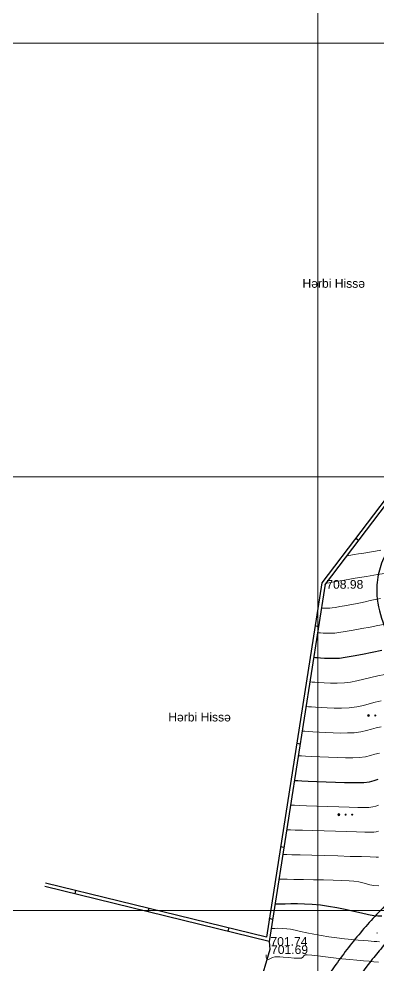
# Model space of a CAD drawing. Header units: feet. Extents: x 3381 to 683784, y 675186 to 4376258.
# Drawn here: x 678715 to 678756.4, y 4374967.4 to 4375076.5 of the extents above; entities that cross this region are included whole.
import ezdxf

# ---------------------------------------------------------------- set-up
doc = ezdxf.new("R2010")
doc.units = ezdxf.units.FT
doc.header["$MEASUREMENT"] = 0
doc.header["$PDMODE"] = 34
doc.header["$PDSIZE"] = 0.01
doc.linetypes.add('ACAD_ISO03W100', pattern=[30, 12, -18])
doc.layers.get('0').update_dxf_attribs({"linetype": 'CONTINUOUS'})
for name, color, linetype in [('0_Point_Height', 2, 'CONTINUOUS'), ('0_Point_Point', 7, 'CONTINUOUS'), ('col bitkisi', 7, 'CONTINUOUS')]:
    doc.layers.add(name, color=color, linetype=linetype)
for name, color, linetype, lineweight in [('ANA HORIZONTAL', 24, 'CONTINUOUS', 30), ('HORIZANTAL', 24, 'CONTINUOUS', 13), ('km setka', 170, 'CONTINUOUS', 15), ('kontur', 5, 'CONTINUOUS', 0)]:
    doc.layers.add(name, color=color, linetype=linetype, lineweight=lineweight)
doc.styles.get("Standard").update_dxf_attribs({"font": 'arial.ttf', "height": 2})

msp = doc.modelspace()

# ---------------------------------------------------------------- hatches: boundary and pattern name
at = {"layer": 'col bitkisi', "ltscale": 1.5}
h = msp.add_hatch(color=256, dxfattribs=at)
edge = h.paths.add_edge_path()
edge.add_arc((678755.286, 4374996.211), 0.125, 0, 360)
h = msp.add_hatch(color=256, dxfattribs=at)
edge = h.paths.add_edge_path()
edge.add_arc((678756.068, 4374996.211), 0.125, 0, 360)
h = msp.add_hatch(color=256, dxfattribs=at)
edge = h.paths.add_edge_path()
edge.add_arc((678751.864, 4374984.776), 0.125, 0, 360)
h = msp.add_hatch(color=256, dxfattribs=at)
edge = h.paths.add_edge_path()
edge.add_arc((678752.647, 4374984.776), 0.125, 0, 360)
h = msp.add_hatch(color=256, dxfattribs=at)
edge = h.paths.add_edge_path()
edge.add_arc((678753.406, 4374984.776), 0.125, 0, 360)

# ---------------------------------------------------------------- linework, layer by layer
at = {"linetype": 'Continuous'}
for p, q in [((678786.112, 4375059.2, 716.528), (678749.903, 4375011.5, 708.969)), ((678786.43, 4375058.958, 716.528), (678750.284, 4375011.34, 708.982)), ((678753.815, 4375016.652), (678754.13, 4375016.406)), ((678749.903, 4375011.5, 708.969), (678743.512, 4374970.662, 701.811)), ((678750.284, 4375011.34, 708.982), (678743.839, 4374970.17, 701.736)), ((678749.517, 4375006.439, -130.678), (678749.126, 4375006.534, -141.271)), ((678747.398, 4374992.904, -100.968), (678747.008, 4374992.999, -111.551)), ((678745.532, 4374980.98, -86.119), (678745.141, 4374981.075, -96.693)), ((678743.512, 4374970.662, 690.28), (678718.038, 4374976.881)), ((678743.839, 4374970.17, 701.736), (678717.943, 4374976.493)), ((678721.503, 4374976.035), (678721.413, 4374975.645)), ((678729.93, 4374973.978, 228.337), (678729.84, 4374973.588, 228.337)), ((678744.237, 4374972.706, -68.321), (678743.847, 4374972.802, -78.89)), ((678739.159, 4374971.724, 478.557), (678739.069, 4374971.335, 478.557)), ((678743.839, 4374970.17, 701.736), (678743.909, 4374969.229, 701.692)), ((678743.909, 4374969.229, 701.692), (678734.673, 4374938.039, 695.222))]:
    msp.add_line(p, q, dxfattribs=at)
for points, knots in [([(678804.772, 4375057.114), (678800.832, 4375053.35), (678800.303, 4375053.3), (678798.715, 4375053.14), (678797.651, 4375053.024), (678794.7, 4375052.617), (678792.822, 4375052.263), (678790.044, 4375051.385), (678789.093, 4375051.014), (678787.602, 4375050.276), (678787.043, 4375049.96), (678785.882, 4375049.205), (678785.294, 4375048.758), (678784.179, 4375047.808), (678783.65, 4375047.305), (678782.407, 4375046.033), (678781.717, 4375045.247), (678780.607, 4375043.929), (678780.173, 4375043.399), (678779.316, 4375042.352), (678778.891, 4375041.832), (678777.625, 4375040.276), (678776.792, 4375039.248), (678774.313, 4375036.181), (678772.686, 4375034.158), (678769.777, 4375030.563), (678768.5, 4375028.992), (678766.465, 4375026.514), (678765.723, 4375025.616), (678764.29, 4375023.894), (678763.601, 4375023.072), (678762.373, 4375021.618), (678761.839, 4375020.989), (678760.47, 4375019.387), (678759.596, 4375018.382), (678758.165, 4375016.441), (678757.578, 4375015.531), (678756.812, 4375013.877), (678756.564, 4375013.174), (678756.33, 4375012.052), (678756.276, 4375011.658), (678756.228, 4375010.864), (678756.233, 4375010.469), (678756.352, 4375008.869), (678756.668, 4375007.696), (678757.38, 4375005.852), (678757.716, 4375005.145), (678758.442, 4375003.809), (678758.833, 4375003.177), (678760.121, 4375001.254), (678761.069, 4375000.061), (678762.533, 4374998.127), (678763.084, 4374997.376), (678764.085, 4374995.845), (678764.532, 4374995.068), (678765.202, 4374993.597), (678765.444, 4374992.91), (678765.789, 4374991.475), (678765.894, 4374990.733), (678765.972, 4374989.136), (678765.925, 4374988.282), (678765.661, 4374986.602), (678765.445, 4374985.771), (678764.649, 4374983.537), (678763.917, 4374982.185), (678762.445, 4374980.038), (678761.791, 4374979.209), (678760.4, 4374977.602), (678759.661, 4374976.819), (678758.159, 4374975.267), (678757.398, 4374974.498), (678756.075, 4374973.113), (678755.511, 4374972.505), (678754.416, 4374971.253), (678753.888, 4374970.613), (678752.348, 4374968.667), (678751.383, 4374967.33), (678749.684, 4374964.866), (678748.936, 4374963.745), (678747.466, 4374961.476), (678746.748, 4374960.329), (678744.647, 4374956.855), (678743.32, 4374954.492), (678740.925, 4374949.803), (678739.845, 4374947.482), (678738.182, 4374943.457), (678737.545, 4374941.774), (678736.387, 4374938.368), (678735.865, 4374936.651), (678734.851, 4374933.022), (678734.369, 4374931.11), (678733.586, 4374927.817), (678733.27, 4374926.44), (678732.657, 4374923.676), (678732.362, 4374922.288), (678731.937, 4374920.115), (678731.792, 4374919.34), (678731.553, 4374917.94), (678731.458, 4374917.321), (678731.218, 4374915.357), (678731.142, 4374914.013), (678731.145, 4374910.996), (678731.266, 4374909.324), (678731.706, 4374906.033), (678732.022, 4374904.414), (678732.662, 4374901.698), (678732.956, 4374900.59), (678733.521, 4374898.591), (678733.787, 4374897.699), (678734.28, 4374896.085), (678734.506, 4374895.354), (678735.001, 4374893.881), (678735.271, 4374893.141), (678735.726, 4374892.05), (678735.883, 4374891.697), (678736.386, 4374890.643), (678736.747, 4374889.982), (678737.428, 4374888.712), (678737.748, 4374888.103), (678738.146, 4374887.201), (678738.267, 4374886.897), (678738.454, 4374886.343), (678738.525, 4374886.096), (678738.648, 4374885.572), (678738.7, 4374885.298), (678738.834, 4374884.462), (678738.896, 4374883.871), (678736.711, 4374879.458)], [0, 0, 0, 0, 1.5041825, 1.5041825, 4.5125475, 4.5125475, 9.8970232, 9.8970232, 12.7958343, 12.7958343, 14.6040586, 14.6040586, 16.6622444, 16.6622444, 18.7204302, 18.7204302, 21.6922095, 21.6922095, 23.6905372, 23.6905372, 25.688865, 25.688865, 29.6855204, 29.6855204, 37.6788312, 37.6788312, 43.8586233, 43.8586233, 47.3387229, 47.3387229, 50.4791814, 50.4791814, 52.8430932, 52.8430932, 56.4524219, 56.4524219, 59.343353, 59.343353, 61.3017168, 61.3017168, 62.3107145, 62.3107145, 63.3197122, 63.3197122, 66.4267393, 66.4267393, 68.5017705, 68.5017705, 70.5768016, 70.5768016, 75.0922592, 75.0922592, 77.9843832, 77.9843832, 80.8765073, 80.8765073, 83.3681481, 83.3681481, 85.859789, 85.859789, 88.6938456, 88.6938456, 91.5279021, 91.5279021, 96.5044037, 96.5044037, 99.8137478, 99.8137478, 103.1230919, 103.1230919, 106.3599071, 106.3599071, 108.7786817, 108.7786817, 111.1974562, 111.1974562, 116.0350052, 116.0350052, 120.025858, 120.025858, 124.0167109, 124.0167109, 131.9984166, 131.9984166, 139.5388434, 139.5388434, 144.8405163, 144.8405163, 150.1421893, 150.1421893, 155.992549, 155.992549, 160.2125993, 160.2125993, 164.4326495, 164.4326495, 166.7775401, 166.7775401, 168.5840285, 168.5840285, 172.4237048, 172.4237048, 177.2211789, 177.2211789, 182.018653, 182.018653, 185.3845457, 185.3845457, 188.1403774, 188.1403774, 190.3972905, 190.3972905, 192.6542037, 192.6542037, 193.7358898, 193.7358898, 195.899262, 195.899262, 198.0626342, 198.0626342, 199.1900842, 199.1900842, 200.13488, 200.13488, 201.0796759, 201.0796759, 202.923933, 202.923933, 202.923933, 202.923933]), ([(678808.675, 4375050.644), (678801.113, 4375050.364), (678800.583, 4375050.313), (678799.006, 4375050.154), (678797.969, 4375050.04), (678795.168, 4375049.652), (678793.46, 4375049.321), (678791.043, 4375048.553), (678790.235, 4375048.234), (678788.985, 4375047.612), (678788.517, 4375047.344), (678787.368, 4375046.586), (678786.697, 4375046.04), (678785.387, 4375044.816), (678784.75, 4375044.139), (678783.486, 4375042.704), (678782.86, 4375041.945), (678780.713, 4375039.324), (678779.234, 4375037.498), (678776.306, 4375033.873), (678774.857, 4375032.072), (678770.47, 4375026.65), (678767.493, 4375023.008), (678763.774, 4375018.635), (678763.29, 4375018.072), (678762.348, 4375016.963), (678761.892, 4375016.413), (678760.905, 4375015.124), (678760.408, 4375014.389), (678759.721, 4375013.07), (678759.494, 4375012.484), (678759.306, 4375011.644), (678759.267, 4375011.383), (678759.231, 4375010.855), (678759.233, 4375010.579), (678759.317, 4375009.469), (678759.547, 4375008.567), (678760.098, 4375007.14), (678760.343, 4375006.612), (678760.881, 4375005.592), (678761.175, 4375005.097), (678762.258, 4375003.417), (678763.151, 4375002.27), (678764.669, 4375000.279), (678765.282, 4374999.464), (678766.452, 4374997.728), (678767.007, 4374996.81), (678767.753, 4374995.256), (678768, 4374994.66), (678768.41, 4374993.426), (678768.571, 4374992.795), (678768.928, 4374990.881), (678768.998, 4374989.575), (678768.827, 4374987.174), (678768.626, 4374986.079), (678768.024, 4374983.969), (678767.623, 4374982.95), (678766.669, 4374981.011), (678766.117, 4374980.09), (678764.737, 4374978.074), (678763.873, 4374977.009), (678762.089, 4374975.003), (678761.168, 4374974.058), (678759.502, 4374972.352), (678758.752, 4374971.586), (678757.576, 4374970.311), (678757.131, 4374969.807), (678756.259, 4374968.772), (678755.833, 4374968.243), (678754.578, 4374966.626), (678753.774, 4374965.51), (678752.247, 4374963.301), (678751.52, 4374962.213), (678750.099, 4374960.024), (678749.404, 4374958.92), (678747.375, 4374955.577), (678746.095, 4374953.309), (678743.718, 4374948.693), (678742.621, 4374946.346), (678740.967, 4374942.342), (678740.351, 4374940.708), (678739.228, 4374937.401), (678738.719, 4374935.724), (678737.722, 4374932.141), (678737.242, 4374930.232), (678736.471, 4374926.978), (678736.165, 4374925.639), (678735.573, 4374922.966), (678735.29, 4374921.631), (678734.875, 4374919.505), (678734.726, 4374918.71), (678734.493, 4374917.322), (678734.404, 4374916.724), (678734.266, 4374915.531), (678734.217, 4374914.93), (678734.122, 4374913.122), (678734.131, 4374911.907), (678734.32, 4374908.773), (678734.601, 4374906.864), (678735.39, 4374903.057), (678735.898, 4374901.158), (678736.644, 4374898.618), (678736.838, 4374897.977), (678737.231, 4374896.699), (678737.428, 4374896.07), (678737.823, 4374894.907), (678738.018, 4374894.371), (678738.37, 4374893.497), (678738.518, 4374893.152), (678738.8, 4374892.546), (678738.931, 4374892.28), (678739.211, 4374891.736), (678739.358, 4374891.461), (678739.809, 4374890.62), (678740.124, 4374890.041), (678740.649, 4374888.969), (678740.866, 4374888.489), (678741.186, 4374887.646), (678741.303, 4374887.293), (678741.5, 4374886.574), (678741.578, 4374886.217), (678741.773, 4374885.158), (678741.849, 4374884.47), (678741.928, 4374883.728), (678741.936, 4374883.647), (678743.67, 4374879.335)], [0, 0, 0, 0, 1.5195761, 1.5195761, 4.5587283, 4.5587283, 9.9305937, 9.9305937, 12.8375976, 12.8375976, 14.6989466, 14.6989466, 17.5962721, 17.5962721, 20.4935977, 20.4935977, 23.4307648, 23.4307648, 30.5406062, 30.5406062, 37.6504477, 37.6504477, 51.8701305, 51.8701305, 53.9433419, 53.9433419, 56.0165533, 56.0165533, 58.8397751, 58.8397751, 61.1867015, 61.1867015, 62.257023, 62.257023, 63.3273446, 63.3273446, 66.4263407, 66.4263407, 68.2682497, 68.2682497, 70.1101586, 70.1101586, 74.6215299, 74.6215299, 77.5950003, 77.5950003, 80.5684708, 80.5684708, 82.3043553, 82.3043553, 84.0402398, 84.0402398, 87.5120089, 87.5120089, 90.504027, 90.504027, 93.4960452, 93.4960452, 96.4880633, 96.4880633, 100.372173, 100.372173, 104.2562828, 104.2562828, 107.5177012, 107.5177012, 109.6184271, 109.6184271, 111.7191531, 111.7191531, 115.920605, 115.920605, 119.8587917, 119.8587917, 123.7969785, 123.7969785, 131.6733519, 131.6733519, 139.5534814, 139.5534814, 144.8944211, 144.8944211, 150.2353608, 150.2353608, 156.1903919, 156.1903919, 160.321983, 160.321983, 164.453574, 164.453574, 166.8999608, 166.8999608, 168.7971258, 168.7971258, 170.6942909, 170.6942909, 174.4886209, 174.4886209, 180.4889056, 180.4889056, 186.4891903, 186.4891903, 188.5086959, 188.5086959, 190.5282014, 190.5282014, 192.322947, 192.322947, 193.5253301, 193.5253301, 194.4787119, 194.4787119, 195.4320938, 195.4320938, 197.3388576, 197.3388576, 198.7843763, 198.7843763, 199.7590286, 199.7590286, 200.7336808, 200.7336808, 202.6829852, 202.6829852, 202.923933, 202.923933, 202.923933, 202.923933])]:
    msp.add_open_spline(points, degree=3, knots=knots, dxfattribs=at)
at = {"layer": '0_Point_Point'}
for p in [(678750.284, 4375011.34, 708.982), (678756.287, 4374971.134, 702.213), (678743.839, 4374970.17, 701.736), (678743.909, 4374969.229, 701.692)]:
    msp.add_point(p, dxfattribs=at)
at = {"layer": 'ANA HORIZONTAL', "color": 16, "lineweight": 30}
for points, elevation in [([(678748.966, 4375002.92), (678749.034, 4375002.917), (678749.175, 4375002.91), (678749.405, 4375002.894), (678749.743, 4375002.868), (678750.214, 4375002.834), (678750.741, 4375002.81), (678751.32, 4375002.807), (678751.952, 4375002.836), (678752.605, 4375002.918), (678753.514, 4375003.075), (678754.583, 4375003.279), (678755.717, 4375003.505), (678756.821, 4375003.725)], 707.5), ([(678746.743, 4374988.715), (678746.866, 4374988.712), (678747.14, 4374988.702), (678747.61, 4374988.685), (678748.331, 4374988.656), (678749.339, 4374988.614), (678750.414, 4374988.571), (678751.497, 4374988.53), (678752.531, 4374988.497), (678753.459, 4374988.476), (678754.223, 4374988.472), (678754.766, 4374988.49), (678755.414, 4374988.58), (678755.93, 4374988.713), (678756.399, 4374988.851)], 705), ([(678744.519, 4374974.511), (678744.62, 4374974.508), (678744.831, 4374974.506), (678745.169, 4374974.506), (678745.661, 4374974.511), (678746.34, 4374974.518), (678747.089, 4374974.516), (678747.908, 4374974.496), (678748.794, 4374974.449), (678749.748, 4374974.364), (678750.656, 4374974.24), (678751.626, 4374974.068), (678752.615, 4374973.867), (678753.581, 4374973.656), (678754.481, 4374973.456), (678755.273, 4374973.286), (678755.913, 4374973.166), (678756.36, 4374973.115), (678756.831, 4374973.114)], 702.5)]:
    msp.add_lwpolyline(points, dxfattribs=dict(at, elevation=elevation))
at = {"layer": 'col bitkisi', "lineweight": 13, "ltscale": 1.5}
for centre in [(678755.286, 4374996.211), (678751.864, 4374984.776)]:
    msp.add_circle(centre, 0.125, dxfattribs=at)
at = {"layer": 'HORIZANTAL', "color": 16, "linetype": 'Continuous', "lineweight": 20}
for points, elevation in [([(678752.766, 4375014.609), (678752.841, 4375014.621), (678752.999, 4375014.648), (678753.254, 4375014.691), (678753.629, 4375014.755), (678754.153, 4375014.844), (678754.739, 4375014.942), (678755.386, 4375015.051), (678756.095, 4375015.168), (678756.727, 4375015.285)], 709.5), ([(678750.371, 4375011.454), (678750.376, 4375011.454), (678750.396, 4375011.458), (678750.44, 4375011.465), (678750.486, 4375011.473), (678750.755, 4375011.519), (678751.469, 4375011.641), (678752.504, 4375011.817), (678753.738, 4375012.025), (678755.049, 4375012.244), (678756.316, 4375012.451), (678757.414, 4375012.625)], 709), ([(678749.856, 4375008.601), (678749.9, 4375008.6), (678749.998, 4375008.593), (678750.167, 4375008.58), (678750.433, 4375008.566), (678750.827, 4375008.574), (678751.104, 4375008.608), (678751.494, 4375008.674), (678751.977, 4375008.763), (678752.534, 4375008.869), (678753.147, 4375008.984), (678753.795, 4375009.1), (678754.353, 4375009.207), (678754.908, 4375009.326), (678755.474, 4375009.45), (678756.064, 4375009.571), (678756.692, 4375009.682)], 708.5), ([(678749.411, 4375005.76), (678749.465, 4375005.759), (678749.579, 4375005.752), (678749.766, 4375005.739), (678750.046, 4375005.717), (678750.443, 4375005.693), (678750.891, 4375005.685), (678751.39, 4375005.705), (678751.875, 4375005.765), (678752.616, 4375005.884), (678753.524, 4375006.044), (678754.509, 4375006.225), (678755.482, 4375006.407), (678756.354, 4375006.573), (678757.035, 4375006.702)], 708), ([(678748.522, 4375000.079), (678748.612, 4375000.076), (678748.801, 4375000.066), (678749.108, 4375000.045), (678749.56, 4375000.01), (678750.191, 4374999.965), (678750.895, 4374999.932), (678751.67, 4374999.928), (678752.515, 4374999.967), (678753.206, 4375000.054), (678753.951, 4375000.202), (678754.733, 4375000.387), (678755.54, 4375000.587), (678756.355, 4375000.778), (678757.164, 4375000.937)], 707), ([(678748.077, 4374997.238), (678748.173, 4374997.235), (678748.375, 4374997.225), (678748.698, 4374997.204), (678749.168, 4374997.168), (678749.817, 4374997.118), (678750.534, 4374997.075), (678751.317, 4374997.049), (678752.165, 4374997.052), (678753.078, 4374997.097), (678753.946, 4374997.205), (678754.696, 4374997.369), (678755.377, 4374997.561), (678756.04, 4374997.753), (678756.733, 4374997.916)], 706.5), ([(678747.632, 4374994.397), (678747.735, 4374994.394), (678747.954, 4374994.385), (678748.316, 4374994.366), (678748.852, 4374994.334), (678749.591, 4374994.288), (678750.385, 4374994.243), (678751.21, 4374994.207), (678752.044, 4374994.187), (678752.862, 4374994.192), (678753.64, 4374994.228), (678754.418, 4374994.322), (678755.066, 4374994.461), (678755.636, 4374994.622), (678756.176, 4374994.782), (678756.736, 4374994.918)], 706), ([(678747.187, 4374991.556), (678747.308, 4374991.552), (678747.574, 4374991.543), (678748.027, 4374991.523), (678748.713, 4374991.49), (678749.664, 4374991.443), (678750.672, 4374991.396), (678751.682, 4374991.357), (678752.642, 4374991.333), (678753.5, 4374991.332), (678754.203, 4374991.359), (678754.926, 4374991.452), (678755.515, 4374991.59), (678756.036, 4374991.744), (678756.552, 4374991.884)], 705.5), ([(678746.298, 4374985.874), (678746.438, 4374985.87), (678746.751, 4374985.861), (678747.299, 4374985.842), (678748.147, 4374985.812), (678749.339, 4374985.77), (678750.607, 4374985.725), (678751.87, 4374985.682), (678753.052, 4374985.646), (678754.075, 4374985.621), (678754.86, 4374985.611), (678755.329, 4374985.621), (678755.776, 4374985.683), (678756.133, 4374985.775), (678756.456, 4374985.87)], 704.5), ([(678745.853, 4374983.033), (678745.986, 4374983.03), (678746.288, 4374983.021), (678746.823, 4374983.004), (678747.663, 4374982.978), (678748.864, 4374982.94), (678750.163, 4374982.899), (678751.487, 4374982.857), (678752.762, 4374982.819), (678753.914, 4374982.786), (678754.869, 4374982.762), (678755.553, 4374982.75), (678755.891, 4374982.752), (678756.191, 4374982.798), (678756.425, 4374982.864)], 704), ([(678745.408, 4374980.193), (678745.549, 4374980.189), (678745.875, 4374980.179), (678746.463, 4374980.163), (678747.403, 4374980.136), (678748.761, 4374980.097), (678750.238, 4374980.055), (678751.742, 4374980.013), (678753.181, 4374979.972), (678754.463, 4374979.936), (678755.497, 4374979.907), (678756.191, 4374979.889), (678756.454, 4374979.883)], 703.5), ([(678744.964, 4374977.352), (678745.097, 4374977.348), (678745.393, 4374977.341), (678745.902, 4374977.33), (678746.682, 4374977.315), (678747.774, 4374977.296), (678748.938, 4374977.274), (678750.11, 4374977.249), (678751.227, 4374977.222), (678752.226, 4374977.189), (678753.043, 4374977.152), (678753.615, 4374977.109), (678754.185, 4374977.023), (678754.646, 4374976.915), (678755.053, 4374976.799), (678755.459, 4374976.692), (678755.919, 4374976.61), (678756.487, 4374976.566)], 703), ([(678744.074, 4374971.67), (678744.136, 4374971.669), (678744.269, 4374971.668), (678744.491, 4374971.67), (678744.83, 4374971.673), (678745.32, 4374971.662), (678745.881, 4374971.619), (678746.288, 4374971.558), (678746.815, 4374971.455), (678747.448, 4374971.322), (678748.171, 4374971.169), (678748.969, 4374971.007), (678749.827, 4374970.848), (678750.729, 4374970.703), (678751.643, 4374970.579), (678752.529, 4374970.473), (678753.36, 4374970.385), (678754.108, 4374970.314), (678754.747, 4374970.26), (678755.251, 4374970.222), (678755.591, 4374970.198), (678755.962, 4374970.165), (678756.254, 4374970.135), (678756.543, 4374970.128)], 702), ([(678743.488, 4374968.631), (678743.492, 4374968.602), (678743.497, 4374968.527), (678743.5, 4374968.389), (678743.518, 4374968.2), (678743.61, 4374968.043), (678743.771, 4374968.068), (678743.97, 4374968.205), (678744.224, 4374968.327), (678744.487, 4374968.372), (678744.75, 4374968.381), (678745.075, 4374968.378), (678745.458, 4374968.355), (678746.053, 4374968.304), (678746.705, 4374968.249), (678747.261, 4374968.216), (678747.569, 4374968.231), (678747.727, 4374968.351), (678747.832, 4374968.505), (678747.99, 4374968.621), (678748.23, 4374968.621), (678748.741, 4374968.574), (678749.46, 4374968.491), (678750.324, 4374968.387), (678751.269, 4374968.273), (678752.232, 4374968.163), (678753.148, 4374968.068), (678753.956, 4374968.001), (678754.714, 4374967.94), (678755.348, 4374967.874), (678755.907, 4374967.815), (678756.44, 4374967.774)], 701.5)]:
    msp.add_lwpolyline(points, dxfattribs=dict(at, elevation=elevation))
at = {"layer": 'km setka', "flags": 128}
for points in [[(678749.461, 4375155.521), (678749.461, 4374699.736)], [(678599.655, 4375073.732), (679076.815, 4375073.732)], [(678599.655, 4375073.732), (679076.815, 4375073.732)], [(678599.655, 4375023.732), (679076.815, 4375023.732)], [(678599.655, 4374973.732), (679076.815, 4374973.732)], [(678599.655, 4374973.732), (678860.785, 4374973.732)]]:
    msp.add_lwpolyline(points, dxfattribs=at)

# ---------------------------------------------------------------- texts
at = {"layer": '0_Point_Height', "color": 0}
for s, p in [('708.98', (678750.42, 4375010.826, 708.982)), ('701.74', (678743.975, 4374969.656, 701.736)), ('701.69', (678744.045, 4374968.715, 701.692))]:
    msp.add_text(s, height=1, dxfattribs=at).set_placement(p)
at = {"layer": 'kontur', "color": 0, "linetype": 'ACAD_ISO03W100', "lineweight": 0, "ltscale": 0.35, "char_height": 1, "attachment_point": 1}
for insert in [(678747.67, 4375046.521), (678732.188, 4374996.524)]:
    msp.add_mtext_dynamic_manual_height_columns('{\\fArial|b0|i0|c204|p34;H\\fArial|b0|i0|c238|p34;ərbi Hissə}', width=10.61016, gutter_width=12.5, heights=[0], dxfattribs=dict(at, insert=insert))

doc.saveas('drawing.dxf')
